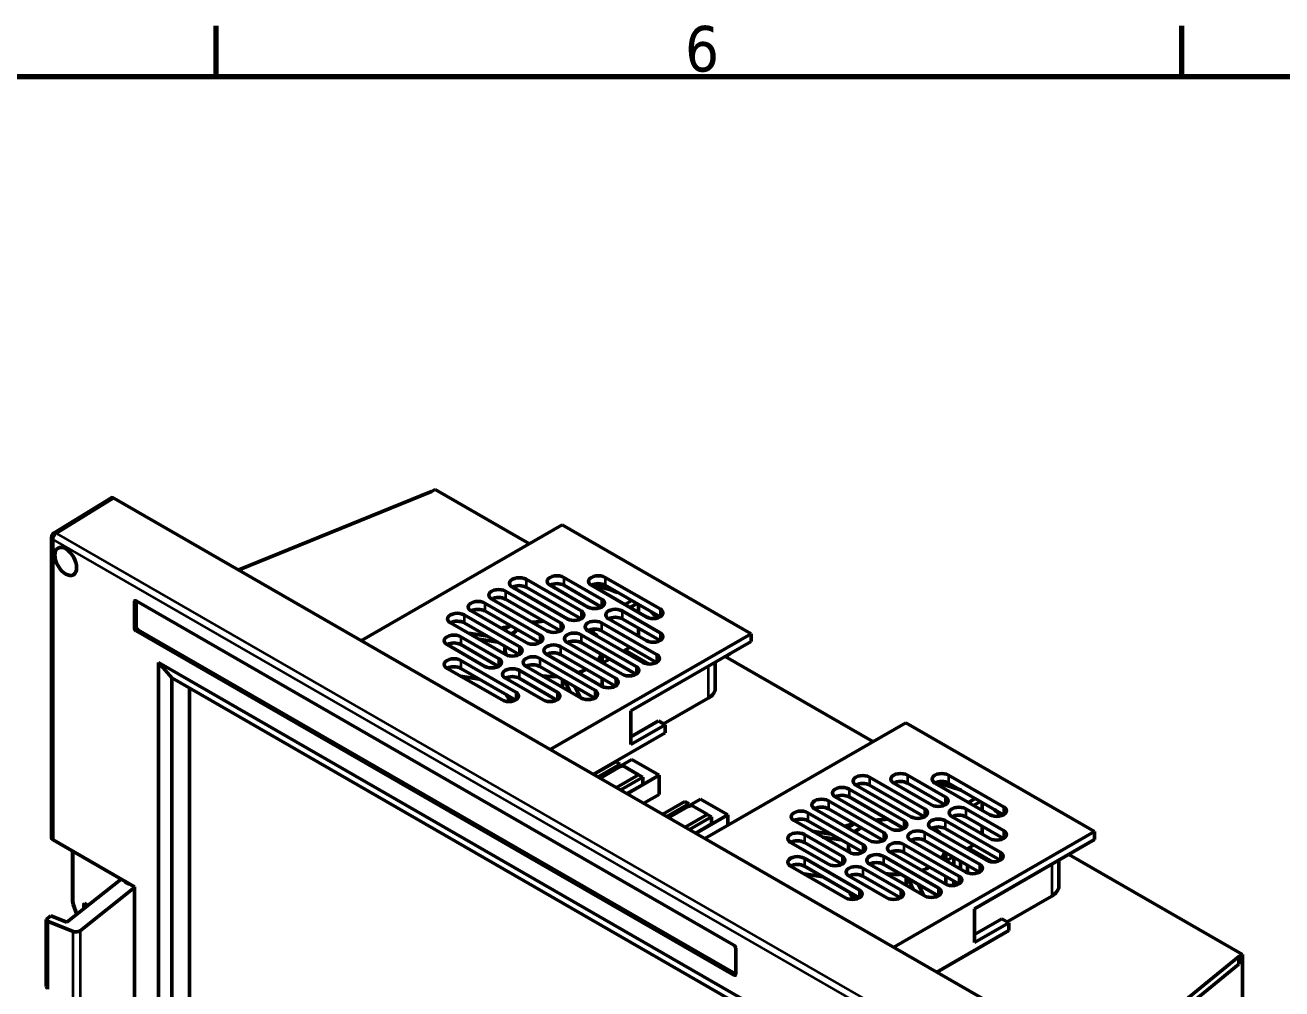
# Model space of a CAD drawing. Header units: millimetres. Extents: x 3233 to 5433, y 589 to 1940.
# Drawn here: x 4187.1 to 4445.8, y 1725.3 to 1923.6 of the extents above; entities that cross this region are included whole.
import ezdxf

# ---------------------------------------------------------------- set-up
doc = ezdxf.new("R2010")
doc.units = ezdxf.units.MM
doc.header["$LTSCALE"] = 1.8
for name, color, linetype, lineweight in [('경계(ISO)', 7, 'Continuous', 70), ('외형선(ISO)', 7, 'Continuous', 50), ('좁은 외형선(ISO)', 7, 'Continuous', 35)]:
    doc.layers.add(name, color=color, linetype=linetype, lineweight=lineweight)
doc.styles.add('주 텍스트 (ISO)', font='')
doc.styles.get('주 텍스트 (ISO)').set_extended_font_data('Tahoma')

# ---------------------------------------------------------------- blocks, each defined once
blk = doc.blocks.new('경계 Default Border')
at = {"layer": '경계(ISO)'}
for p, q in [((371.25, 410), (371.25, 413.9)), ((445.5, 410), (445.5, 413.9))]:
    blk.add_line(p, q, dxfattribs=at)
at = {"layer": '경계(ISO)', "flags": 128}
blk.add_lwpolyline([(10, 10), (10, 410), (584, 410), (584, 10), (10, 10)], dxfattribs=at)
at = {"layer": '경계(ISO)', "insert": (407.286, 410.326), "char_height": 3.5, "attachment_point": 7, "style": '주 텍스트 (ISO)'}
blk.add_mtext('6', dxfattribs=at)

msp = doc.modelspace()

# ---------------------------------------------------------------- linework, layer by layer
at = {"layer": '외형선(ISO)'}
for p, q in [((4204.83, 1826.328), (4193.002, 1819.032)), ((4408.984, 1709.012), (4205.337, 1826.285)), ((4270.745, 1827.634), (4231.062, 1811.471)), ((4270.745, 1827.634), (4271.452, 1828.041)), ((4290.863, 1816.863), (4271.452, 1828.041)), ((4297.615, 1820.751), (4256.281, 1796.948)), ((4336.506, 1798.355), (4297.615, 1820.751)), ((4192.527, 1818.181), (4192.527, 1756.315)), ((4290.19, 1809.553), (4301.504, 1803.038)), ((4302.918, 1803.852), (4295.14, 1808.332)), ((4297.968, 1809.96), (4305.747, 1805.481)), ((4297.968, 1808.325), (4305.741, 1803.849)), ((4314.939, 1801.816), (4303.625, 1808.332)), ((4306.454, 1809.96), (4317.767, 1803.445)), ((4317.762, 1801.813), (4306.454, 1808.325)), ((4285.948, 1807.11), (4297.261, 1800.595)), ((4298.676, 1801.409), (4287.362, 1807.924)), ((4290.19, 1807.918), (4301.498, 1801.406)), ((4209.562, 1799.587), (4209.562, 1804.901)), ((4209.934, 1805.117), (4332.97, 1734.265)), ((4209.934, 1805.094), (4209.934, 1799.78)), ((4290.19, 1796.523), (4278.877, 1803.038)), ((4281.705, 1804.667), (4293.019, 1798.152)), ((4281.705, 1803.032), (4293.013, 1796.52)), ((4294.433, 1798.966), (4283.119, 1805.481)), ((4285.948, 1805.475), (4297.256, 1798.963)), ((4309.989, 1803.038), (4317.767, 1798.559)), ((4311.935, 1805.169), (4310.526, 1804.358)), ((4311.587, 1803.747), (4312.996, 1804.558)), ((4313.34, 1804.36), (4313.34, 1802.737)), ((4285.948, 1794.08), (4274.634, 1800.595)), ((4277.462, 1802.224), (4288.776, 1795.709)), ((4277.462, 1800.589), (4288.771, 1794.077)), ((4305.747, 1800.595), (4317.06, 1794.08)), ((4314.939, 1796.93), (4307.161, 1801.409)), ((4307.344, 1801.304), (4308.026, 1801.696)), ((4309.989, 1801.403), (4317.762, 1796.927)), ((4332.97, 1728.09), (4209.934, 1798.942)), ((4210.287, 1799.167), (4333.324, 1728.315)), ((4282.233, 1797.841), (4278.384, 1798.435)), ((4285.628, 1799.15), (4287.037, 1799.961)), ((4288.128, 1798.954), (4287.048, 1798.332)), ((4295.172, 1774.553), (4336.506, 1798.355)), ((4301.504, 1798.152), (4312.818, 1791.637)), ((4314.232, 1792.451), (4302.918, 1798.966)), ((4303.429, 1799.049), (4303.783, 1799.253)), ((4305.747, 1798.96), (4317.055, 1792.448)), ((4313.34, 1799.474), (4313.34, 1797.851)), ((4336.506, 1798.355), (4336.506, 1796.72)), ((4281.705, 1791.637), (4273.927, 1796.116)), ((4276.755, 1797.745), (4284.533, 1793.265)), ((4276.755, 1796.109), (4284.528, 1791.633)), ((4280.506, 1797.214), (4284.354, 1796.62)), ((4285.847, 1795.293), (4285.847, 1794.138)), ((4297.261, 1795.709), (4308.575, 1789.193)), ((4309.989, 1790.008), (4298.676, 1796.523)), ((4301.504, 1796.517), (4312.812, 1790.005)), ((4311.609, 1795.584), (4310.2, 1794.773)), ((4311.757, 1782.468), (4336.506, 1796.72)), ((4276.755, 1792.858), (4288.069, 1786.343)), ((4293.019, 1793.265), (4304.332, 1786.75)), ((4305.747, 1787.565), (4294.433, 1794.08)), ((4297.261, 1794.073), (4308.57, 1787.561)), ((4305.847, 1794.016), (4305.847, 1792.393)), ((4307.366, 1793.141), (4305.958, 1792.329)), ((4315.434, 1792.12), (4310.514, 1794.953)), ((4361.574, 1776.143), (4331.174, 1793.65)), ((4331.202, 1793.657), (4331.194, 1793.662)), ((4332.263, 1794.268), (4331.202, 1793.657)), ((4331.202, 1793.657), (4331.202, 1793.666)), ((4332.271, 1794.282), (4332.263, 1794.268)), ((4368.679, 1703.665), (4214.53, 1792.434)), ((4217.275, 1789.262), (4214.53, 1792.434)), ((4214.53, 1792.434), (4214.53, 1657.13)), ((4285.241, 1784.714), (4273.927, 1791.229)), ((4276.755, 1791.223), (4288.063, 1784.711)), ((4288.776, 1790.822), (4296.554, 1786.343)), ((4301.504, 1785.121), (4290.19, 1791.637)), ((4293.019, 1791.63), (4304.327, 1785.118)), ((4329.131, 1787.118), (4329.131, 1792.474)), ((4217.275, 1789.262), (4367.306, 1702.865)), ((4217.275, 1658.72), (4217.275, 1789.262)), ((4280.566, 1789.029), (4276.717, 1789.623)), ((4293.726, 1784.714), (4285.948, 1789.193)), ((4288.776, 1789.187), (4296.549, 1784.711)), ((4297.704, 1788.932), (4297.704, 1787.31)), ((4298.15, 1788.675), (4299.181, 1786.459)), ((4301.303, 1785.237), (4300.271, 1787.454)), ((4305.847, 1789.129), (4305.847, 1787.511)), ((4220.894, 1660.804), (4220.894, 1787.179)), ((4327.667, 1785.082), (4318.48, 1779.792)), ((4311.757, 1782.468), (4311.757, 1775.519)), ((4311.757, 1777.148), (4317.414, 1780.406)), ((4318.828, 1779.591), (4317.414, 1780.406)), ((4368.326, 1780.032), (4326.991, 1756.229)), ((4407.216, 1757.636), (4368.326, 1780.032)), ((4304.045, 1769.443), (4318.828, 1777.956)), ((4318.828, 1779.591), (4311.757, 1775.519)), ((4318.828, 1777.956), (4318.828, 1779.591)), ((4308.695, 1771.985), (4304.163, 1769.375)), ((4309.579, 1771.476), (4308.695, 1771.985)), ((4311.948, 1772.468), (4309.579, 1771.104)), ((4311.948, 1772.468), (4317.605, 1769.211)), ((4309.579, 1771.476), (4305.046, 1768.866)), ((4309.402, 1770.925), (4305.436, 1768.641)), ((4310.174, 1771.132), (4309.402, 1770.925)), ((4309.579, 1771.476), (4309.579, 1770.973)), ((4313.298, 1769.334), (4310.174, 1771.132)), ((4313.249, 1769.273), (4313.298, 1769.334)), ((4313.298, 1769.301), (4313.298, 1769.334)), ((4313.327, 1769.318), (4308.794, 1766.708)), ((4314.211, 1768.809), (4309.678, 1766.199)), ((4314.211, 1767.337), (4310.956, 1765.463)), ((4317.605, 1769.211), (4311.026, 1765.422)), ((4314.211, 1768.809), (4313.327, 1769.318)), ((4314.211, 1767.337), (4314.211, 1768.809)), ((4317.605, 1765.286), (4317.605, 1769.211)), ((4369.386, 1760.69), (4358.073, 1767.205)), ((4360.901, 1768.834), (4372.215, 1762.318)), ((4360.901, 1767.199), (4372.209, 1760.687)), ((4373.629, 1763.133), (4365.851, 1767.612)), ((4368.679, 1769.241), (4376.457, 1764.762)), ((4368.679, 1767.606), (4376.452, 1763.13)), ((4385.65, 1761.097), (4374.336, 1767.612)), ((4377.164, 1769.241), (4388.478, 1762.726)), ((4388.473, 1761.094), (4377.164, 1767.606)), ((4317.605, 1765.286), (4314.434, 1763.46)), ((4326.09, 1764.324), (4323.721, 1762.96)), ((4326.09, 1764.324), (4331.747, 1761.067)), ((4365.144, 1758.247), (4353.83, 1764.762)), ((4356.658, 1766.39), (4367.972, 1759.875)), ((4356.658, 1764.755), (4367.967, 1758.243)), ((4382.646, 1764.449), (4381.237, 1763.638)), ((4322.837, 1763.841), (4318.305, 1761.231)), ((4323.721, 1763.332), (4319.189, 1760.722)), ((4323.544, 1762.781), (4319.579, 1760.497)), ((4323.721, 1763.332), (4322.837, 1763.841)), ((4324.316, 1762.988), (4323.544, 1762.781)), ((4323.721, 1763.332), (4323.721, 1762.829)), ((4327.44, 1761.19), (4324.316, 1762.988)), ((4360.901, 1755.803), (4349.587, 1762.318)), ((4352.416, 1763.947), (4363.729, 1757.432)), ((4352.416, 1762.312), (4363.724, 1755.8)), ((4380.7, 1762.318), (4388.478, 1757.839)), ((4382.298, 1763.027), (4383.706, 1763.838)), ((4384.05, 1763.64), (4384.05, 1762.018)), ((4327.469, 1761.174), (4322.936, 1758.564)), ((4328.353, 1760.665), (4323.82, 1758.055)), ((4328.353, 1759.194), (4325.098, 1757.319)), ((4331.747, 1761.067), (4325.169, 1757.278)), ((4327.391, 1761.129), (4327.44, 1761.19)), ((4327.44, 1761.157), (4327.44, 1761.19)), ((4328.353, 1760.665), (4327.469, 1761.174)), ((4328.353, 1759.194), (4328.353, 1760.665)), ((4331.747, 1758.967), (4331.747, 1761.067)), ((4356.658, 1753.36), (4345.345, 1759.875)), ((4348.173, 1761.504), (4359.487, 1754.989)), ((4348.173, 1759.869), (4359.481, 1753.357)), ((4356.339, 1758.43), (4357.748, 1759.242)), ((4376.457, 1759.875), (4387.771, 1753.36)), ((4385.65, 1756.211), (4377.871, 1760.69)), ((4378.055, 1760.584), (4378.737, 1760.977)), ((4380.7, 1760.683), (4388.473, 1756.207)), ((4347.466, 1757.025), (4355.244, 1752.546)), ((4352.944, 1757.122), (4349.095, 1757.716)), ((4351.216, 1756.494), (4355.065, 1755.9)), ((4358.838, 1758.235), (4357.759, 1757.613)), ((4365.882, 1733.833), (4407.216, 1757.636)), ((4372.215, 1757.432), (4383.528, 1750.917)), ((4384.943, 1751.731), (4373.629, 1758.247)), ((4374.139, 1758.329), (4374.494, 1758.533)), ((4376.457, 1758.24), (4387.766, 1751.728)), ((4384.05, 1758.754), (4384.05, 1757.132)), ((4407.216, 1757.636), (4407.216, 1756.001)), ((4192.819, 1755.912), (4209.605, 1746.245)), ((4352.416, 1750.917), (4344.637, 1755.396)), ((4347.466, 1755.39), (4355.239, 1750.914)), ((4356.558, 1754.574), (4356.558, 1753.418)), ((4367.972, 1754.989), (4379.286, 1748.474)), ((4380.7, 1749.288), (4369.386, 1755.803)), ((4372.215, 1755.797), (4383.523, 1749.285)), ((4382.32, 1754.864), (4380.911, 1754.053)), ((4381.053, 1754.135), (4381.053, 1753.971)), ((4386.145, 1751.401), (4381.225, 1754.234)), ((4382.468, 1741.749), (4407.216, 1756.001)), ((4196.842, 1743.411), (4196.842, 1753.595)), ((4347.466, 1752.139), (4358.78, 1745.623)), ((4363.729, 1752.546), (4375.043, 1746.031)), ((4376.457, 1746.845), (4365.144, 1753.36)), ((4367.972, 1753.354), (4379.28, 1746.842)), ((4376.558, 1753.296), (4376.558, 1751.674)), ((4378.077, 1752.421), (4376.668, 1751.61)), ((4378.225, 1750.713), (4378.225, 1752.336)), ((4379.639, 1751.521), (4379.639, 1749.899)), ((4399.842, 1746.398), (4399.842, 1751.754)), ((4437.622, 1732.35), (4401.884, 1752.93)), ((4401.913, 1752.937), (4401.905, 1752.942)), ((4402.974, 1753.548), (4401.913, 1752.937)), ((4401.913, 1752.937), (4401.913, 1752.947)), ((4402.982, 1753.562), (4402.974, 1753.548)), ((4355.951, 1743.995), (4344.637, 1750.51)), ((4351.276, 1748.309), (4347.428, 1748.903)), ((4347.466, 1750.504), (4358.774, 1743.992)), ((4359.487, 1750.103), (4367.265, 1745.623)), ((4372.215, 1744.402), (4360.901, 1750.917)), ((4363.729, 1750.911), (4375.038, 1744.399)), ((4381.053, 1750.707), (4381.053, 1749.126)), ((4206.853, 1747.83), (4195.656, 1738.956)), ((4198.382, 1737.197), (4209.605, 1746.092)), ((4209.605, 1746.245), (4209.605, 1687.325)), ((4364.436, 1743.995), (4356.658, 1748.474)), ((4359.487, 1748.468), (4367.259, 1743.992)), ((4368.414, 1748.213), (4368.414, 1746.59)), ((4368.861, 1747.956), (4369.892, 1745.739)), ((4372.013, 1744.518), (4370.982, 1746.734)), ((4376.558, 1748.41), (4376.558, 1746.791)), ((4378.225, 1746.526), (4378.225, 1747.45)), ((4398.378, 1744.362), (4389.191, 1739.072)), ((4196.981, 1742.635), (4197.695, 1740.572)), ((4199.181, 1742.561), (4199.181, 1741.749)), ((4199.327, 1742.885), (4200.072, 1742.456)), ((4199.476, 1741.983), (4199.327, 1742.069)), ((4199.327, 1742.069), (4199.443, 1741.957)), ((4199.327, 1742.069), (4199.327, 1741.865)), ((4382.468, 1734.8), (4382.468, 1741.749)), ((4192.4, 1740.293), (4191.441, 1739.534)), ((4191.441, 1725.732), (4191.441, 1739.534)), ((4191.441, 1739.534), (4191.846, 1739.364)), ((4191.846, 1739.364), (4191.659, 1739.217)), ((4196.999, 1737.064), (4191.659, 1739.217)), ((4191.659, 1739.217), (4191.659, 1725.21)), ((4195.656, 1738.956), (4192.4, 1740.293)), ((4197.683, 1740.562), (4197.683, 1740.608)), ((4382.468, 1736.428), (4388.125, 1739.686)), ((4389.539, 1738.872), (4382.468, 1734.8)), ((4389.539, 1738.872), (4388.125, 1739.686)), ((4389.539, 1737.237), (4389.539, 1738.872)), ((4389.539, 1737.237), (4374.755, 1728.723)), ((4333.342, 1733.62), (4333.342, 1728.306)), ((4408.847, 1709.091), (4436.915, 1731.943)), ((4436.915, 1731.943), (4437.622, 1732.35)), ((4436.915, 1731.943), (4436.915, 1730.308)), ((4437.622, 1583.965), (4437.622, 1732.35)), ((4409.645, 1708.106), (4436.915, 1730.308)), ((4191.659, 1725.297), (4191.441, 1725.732)), ((4191.441, 1725.732), (4191.659, 1725.64))]:
    msp.add_line(p, q, dxfattribs=at)
msp.add_arc((4193.527, 1818.181), 1, 121.66886, 180, dxfattribs=at)
for centre, major_axis, ratio, start_param, end_param in [((4205.338, 1825.467), (-0.499, 0.867), 0.5779171, 5.499872, 6.300667), ((4288.776, 1808.739), (-2, 0), 0.5758617, 3.9269908, 7.0685835), ((4288.776, 1807.104), (2, 0), 0.5758617, 0.7853982, 2.3523196), ((4296.554, 1809.146), (-2, 0), 0.5758617, 3.9269908, 7.0685835), ((4296.554, 1807.511), (2, 0), 0.5758617, 0.7853982, 2.3523196), ((4305.039, 1809.146), (-2, 0), 0.5758617, 3.9269908, 7.0685835), ((4305.039, 1807.511), (2, 0), 0.5758617, 0.7853982, 2.3523196), ((4295.847, 1795.293), (24, 0), 0.5758617, 0.9894804, 1.238232), ((4284.533, 1806.296), (-2, 0), 0.5758617, 3.9269908, 7.0685835), ((4284.533, 1804.661), (2, 0), 0.5758617, 0.7853982, 2.3523196), ((4209.934, 1804.687), (-0.263, 0.456), 0.5780931, 5.4997209, 7.0705172), ((4210.287, 1804.89), (0.25, -0.433), 0.5780931, 3.8726271, 3.9289245), ((4280.291, 1803.852), (-2, 0), 0.5758617, 3.9269908, 7.0685835), ((4280.291, 1802.217), (2, 0), 0.5758617, 0.7853982, 2.3523196), ((4300.09, 1802.224), (2, 0), 0.5758617, 3.9269908, 7.0685835), ((4304.332, 1804.667), (2, 0), 0.5758617, 3.9269908, 7.0685835), ((4308.575, 1802.224), (-2, 0), 0.5758617, 3.9269908, 7.0685835), ((4316.353, 1802.631), (2, 0), 0.5758617, 3.9269908, 7.0685835), ((4276.048, 1801.409), (-2, 0), 0.5758617, 3.9269908, 7.0685835), ((4276.048, 1799.774), (2, 0), 0.5758617, 0.7853982, 2.3523196), ((4295.847, 1787.118), (-24, 0), 0.5758617, 4.8194256, 4.8979377), ((4295.847, 1795.293), (-10, 0), 0.5758617, 4.9151909, 5.1391817), ((4295.847, 1799.781), (2, 0), 0.5758617, 3.9269908, 7.0685835), ((4304.332, 1799.781), (-2, 0), 0.5758617, 3.9269908, 7.0685835), ((4308.575, 1800.589), (2, 0), 0.5758617, 0.7853982, 2.3523196), ((4295.847, 1795.293), (24, 0), 0.5758617, 0.4730752, 0.5813159), ((4209.934, 1799.373), (0.263, -0.456), 0.5780931, 3.9289245, 5.4997209), ((4210.287, 1799.576), (0.25, -0.433), 0.5780931, 3.9289245, 5.4997209), ((4275.341, 1796.93), (-2, 0), 0.5758617, 3.9269908, 7.0685835), ((4295.847, 1787.118), (-24, 0), 0.5758617, 5.3497181, 5.3745898), ((4295.847, 1787.118), (-24, 0), 0.5758617, 5.0889652, 5.1778381), ((4295.847, 1795.293), (-10, 0), 0.5758617, 5.547614, 5.749467), ((4291.604, 1797.337), (2, 0), 0.5758617, 3.9269908, 7.0685835), ((4300.09, 1797.337), (-2, 0), 0.5758617, 3.9269908, 7.0685835), ((4304.332, 1798.145), (2, 0), 0.5758617, 0.7853982, 2.3523196), ((4295.847, 1795.293), (-10, 0), 0.5758617, 3.6125476, 3.8519203), ((4316.353, 1797.745), (2, 0), 0.5758617, 3.9269908, 7.0685835), ((4275.341, 1795.295), (2, 0), 0.5758617, 0.7853982, 2.3523196), ((4295.847, 1795.293), (-10, 0), 0.5758617, 6.2051167, 6.5098721), ((4287.362, 1794.894), (2, 0), 0.5758617, 3.9269908, 7.0685835), ((4295.847, 1794.894), (-2, 0), 0.5758617, 3.9269908, 7.0685835), ((4300.09, 1795.702), (2, 0), 0.5758617, 0.7853982, 2.3523196), ((4275.341, 1792.044), (-2, 0), 0.5758617, 3.9269908, 7.0685835), ((4283.119, 1792.451), (2, 0), 0.5758617, 3.9269908, 7.0685835), ((4291.604, 1792.451), (-2, 0), 0.5758617, 3.9269908, 7.0685835), ((4295.847, 1793.259), (2, 0), 0.5758617, 0.7853982, 2.3523196), ((4295.847, 1795.293), (10, 0), 0.5758617, 5.8563926, 6.0803834), ((4315.646, 1793.265), (2, 0), 0.5758617, 3.9269908, 7.0685835), ((4275.341, 1790.409), (2, 0), 0.5758617, 0.7853982, 2.3523196), ((4287.362, 1790.008), (-2, 0), 0.5758617, 3.9269908, 7.0685835), ((4291.604, 1790.816), (2, 0), 0.5758617, 0.7853982, 2.3523196), ((4295.847, 1795.293), (10, 0), 0.5758617, 5.2461073, 5.4479603), ((4311.403, 1790.822), (2, 0), 0.5758617, 3.9269908, 7.0685835), ((4287.362, 1788.373), (2, 0), 0.5758617, 0.7853982, 2.3523196), ((4295.847, 1795.293), (10, 0), 0.5758617, 4.4836381, 4.7904576), ((4307.161, 1788.379), (2, 0), 0.5758617, 3.9269908, 7.0685835), ((4286.655, 1785.529), (2, 0), 0.5758617, 3.9269908, 7.0685835), ((4295.847, 1787.118), (-10, 0), 0.5758617, 0.222911, 0.4919888), ((4295.14, 1785.529), (2, 0), 0.5758617, 3.9269908, 7.0685835), ((4302.918, 1785.936), (2, 0), 0.5758617, 3.9269908, 7.0685835), ((4324.131, 1787.118), (5, 0), 0.5758617, 5.4977871, 6.2831853), ((4367.265, 1768.426), (-2, 0), 0.5758617, 3.9269908, 7.0685835), ((4375.75, 1768.426), (-2, 0), 0.5758617, 3.9269908, 7.0685835), ((4355.244, 1765.576), (-2, 0), 0.5758617, 3.9269908, 7.0685835), ((4359.487, 1768.019), (-2, 0), 0.5758617, 3.9269908, 7.0685835), ((4359.487, 1766.384), (2, 0), 0.5758617, 0.7853982, 2.3523196), ((4367.265, 1766.791), (2, 0), 0.5758617, 0.7853982, 2.3523196), ((4375.75, 1766.791), (2, 0), 0.5758617, 0.7853982, 2.3523196), ((4366.558, 1754.574), (24, 0), 0.5758617, 0.9894804, 1.238232), ((4351.001, 1763.133), (-2, 0), 0.5758617, 3.9269908, 7.0685835), ((4355.244, 1763.941), (2, 0), 0.5758617, 0.7853982, 2.3523196), ((4375.043, 1763.947), (2, 0), 0.5758617, 3.9269908, 7.0685835), ((4346.759, 1760.69), (-2, 0), 0.5758617, 3.9269908, 7.0685835), ((4351.001, 1761.498), (2, 0), 0.5758617, 0.7853982, 2.3523196), ((4370.8, 1761.504), (2, 0), 0.5758617, 3.9269908, 7.0685835), ((4379.286, 1761.504), (-2, 0), 0.5758617, 3.9269908, 7.0685835), ((4387.064, 1761.911), (2, 0), 0.5758617, 3.9269908, 7.0685835), ((4366.558, 1754.574), (24, 0), 0.5758617, 0.4730752, 0.5813159), ((4346.759, 1759.055), (2, 0), 0.5758617, 0.7853982, 2.3523196), ((4366.558, 1746.398), (-24, 0), 0.5758617, 5.0889652, 5.1778381), ((4366.558, 1746.398), (-24, 0), 0.5758617, 4.8194256, 4.8979377), ((4366.558, 1754.574), (-10, 0), 0.5758617, 4.9151909, 5.1391817), ((4366.558, 1759.061), (2, 0), 0.5758617, 3.9269908, 7.0685835), ((4375.043, 1759.061), (-2, 0), 0.5758617, 3.9269908, 7.0685835), ((4379.286, 1759.869), (2, 0), 0.5758617, 0.7853982, 2.3523196), ((4346.052, 1756.211), (-2, 0), 0.5758617, 3.9269908, 7.0685835), ((4366.558, 1746.398), (-24, 0), 0.5758617, 5.3497181, 5.3745898), ((4366.558, 1754.574), (-10, 0), 0.5758617, 5.547614, 5.749467), ((4362.315, 1756.618), (2, 0), 0.5758617, 3.9269908, 7.0685835), ((4370.8, 1756.618), (-2, 0), 0.5758617, 3.9269908, 7.0685835), ((4375.043, 1757.426), (2, 0), 0.5758617, 0.7853982, 2.3523196), ((4366.558, 1754.574), (-10, 0), 0.5758617, 3.6125476, 3.8519203), ((4387.064, 1757.025), (2, 0), 0.5758617, 3.9269908, 7.0685835), ((4193.527, 1756.304), (-1, 0.015), 0.5656863, 0.0083947, 0.7937929), ((4346.052, 1754.575), (2, 0), 0.5758617, 0.7853982, 2.3523196), ((4366.558, 1754.574), (-10, 0), 0.5758617, 6.2051167, 6.5098721), ((4358.073, 1754.175), (2, 0), 0.5758617, 3.9269908, 7.0685835), ((4366.558, 1754.175), (-2, 0), 0.5758617, 3.9269908, 7.0685835), ((4370.8, 1754.983), (2, 0), 0.5758617, 0.7853982, 2.3523196), ((4346.052, 1751.324), (-2, 0), 0.5758617, 3.9269908, 7.0685835), ((4353.83, 1751.731), (2, 0), 0.5758617, 3.9269908, 7.0685835), ((4362.315, 1751.731), (-2, 0), 0.5758617, 3.9269908, 7.0685835), ((4362.315, 1750.096), (2, 0), 0.5758617, 0.7853982, 2.3523196), ((4366.558, 1752.539), (2, 0), 0.5758617, 0.7853982, 2.3523196), ((4366.558, 1754.574), (10, 0), 0.5758617, 5.8563926, 6.0803834), ((4386.357, 1752.546), (2, 0), 0.5758617, 3.9269908, 7.0685835), ((4346.052, 1749.689), (2, 0), 0.5758617, 0.7853982, 2.3523196), ((4358.073, 1749.288), (-2, 0), 0.5758617, 3.9269908, 7.0685835), ((4358.073, 1747.653), (2, 0), 0.5758617, 0.7853982, 2.3523196), ((4366.558, 1754.574), (10, 0), 0.5758617, 4.4836381, 4.7904576), ((4366.558, 1754.574), (10, 0), 0.5758617, 5.2461073, 5.4479603), ((4382.114, 1750.103), (2, 0), 0.5758617, 3.9269908, 7.0685835), ((4209.227, 1747.752), (-1.75, 0), 0.5758617, 0.3442764, 1.2265199), ((4209.227, 1747.834), (-1.75, 0), 0.5758617, 0.5075124, 1.0632839), ((4377.871, 1747.659), (2, 0), 0.5758617, 3.9269908, 7.0685835), ((4394.842, 1746.398), (5, 0), 0.5758617, 5.4977871, 6.2831853), ((4357.365, 1744.809), (2, 0), 0.5758617, 3.9269908, 7.0685835), ((4366.558, 1746.398), (-10, 0), 0.5758617, 0.222911, 0.4919888), ((4365.851, 1744.809), (2, 0), 0.5758617, 3.9269908, 7.0685835), ((4373.629, 1745.216), (2, 0), 0.5758617, 3.9269908, 7.0685835), ((4199.681, 1742.272), (0.354, -0.612), 0.5769785, 3.1406258, 4.7114221), ((4197.573, 1737.535), (1, 0), 0.5758617, 4.1015237, 5.6548668), ((4332.97, 1733.835), (-0.263, 0.456), 0.5780931, 3.9289245, 5.4997209), ((4332.97, 1728.52), (0.263, -0.456), 0.5780931, 5.4997209, 7.0705172), ((4333.324, 1728.724), (0.25, -0.433), 0.5780931, 5.4997209, 5.5521497)]:
    msp.add_ellipse(centre, major_axis=major_axis, ratio=ratio, start_param=start_param, end_param=end_param, dxfattribs=at)
msp.add_ellipse((4195.438, 1813.238), major_axis=(-1.584, 2.751), ratio=0.5780931, dxfattribs=at)
msp.add_open_spline([(4196.981, 1742.635), (4196.911, 1742.836), (4196.866, 1743.043), (4196.844, 1743.298), (4196.842, 1743.355), (4196.842, 1743.411)], degree=3, knots=[0, 0, 0, 0, 0.065464846, 0.065464846, 0.084514566, 0.084514566, 0.084514566, 0.084514566], dxfattribs=at)
at = {"layer": '좁은 외형선(ISO)'}
for p, q in [((4205.337, 1826.285), (4193.514, 1818.991)), ((4193.514, 1818.991), (4396.741, 1701.961)), ((4396.046, 1700.743), (4192.819, 1817.774)), ((4192.819, 1817.774), (4192.819, 1755.912)), ((4290.19, 1809.553), (4290.19, 1807.918)), ((4297.968, 1809.96), (4297.968, 1808.325)), ((4306.454, 1809.96), (4306.454, 1808.325)), ((4285.948, 1807.11), (4285.948, 1805.475)), ((4209.562, 1804.901), (4209.934, 1805.094)), ((4281.705, 1804.667), (4281.705, 1803.032)), ((4301.504, 1803.038), (4301.504, 1801.409)), ((4305.747, 1805.481), (4305.747, 1803.852)), ((4309.989, 1803.038), (4309.989, 1801.403)), ((4317.767, 1803.445), (4317.767, 1801.816)), ((4277.462, 1802.224), (4277.462, 1800.589)), ((4297.261, 1800.595), (4297.261, 1798.966)), ((4305.747, 1800.595), (4305.747, 1798.96)), ((4209.934, 1799.78), (4209.562, 1799.587)), ((4209.934, 1798.942), (4210.287, 1799.167)), ((4293.019, 1798.152), (4293.019, 1796.523)), ((4301.504, 1798.152), (4301.504, 1796.517)), ((4317.767, 1798.559), (4317.767, 1796.93)), ((4276.755, 1797.745), (4276.755, 1796.109)), ((4288.776, 1795.709), (4288.776, 1794.08)), ((4297.261, 1795.709), (4297.261, 1794.073)), ((4276.755, 1792.858), (4276.755, 1791.223)), ((4284.533, 1793.265), (4284.533, 1791.637)), ((4293.019, 1793.265), (4293.019, 1791.63)), ((4317.06, 1794.08), (4317.06, 1792.451)), ((4288.776, 1790.822), (4288.776, 1789.187)), ((4312.818, 1791.637), (4312.818, 1790.008)), ((4327.667, 1791.63), (4327.667, 1785.082)), ((4308.575, 1789.193), (4308.575, 1787.565)), ((4288.069, 1786.343), (4288.069, 1784.714)), ((4296.554, 1786.343), (4296.554, 1784.714)), ((4304.332, 1786.75), (4304.332, 1785.121)), ((4360.901, 1768.834), (4360.901, 1767.199)), ((4368.679, 1769.241), (4368.679, 1767.606)), ((4377.164, 1769.241), (4377.164, 1767.606)), ((4356.658, 1766.39), (4356.658, 1764.755)), ((4376.457, 1764.762), (4376.457, 1763.133)), ((4352.416, 1763.947), (4352.416, 1762.312)), ((4372.215, 1762.318), (4372.215, 1760.69)), ((4380.7, 1762.318), (4380.7, 1760.683)), ((4388.478, 1762.726), (4388.478, 1761.097)), ((4348.173, 1761.504), (4348.173, 1759.869)), ((4367.972, 1759.875), (4367.972, 1758.247)), ((4376.457, 1759.875), (4376.457, 1758.24)), ((4347.466, 1757.025), (4347.466, 1755.39)), ((4363.729, 1757.432), (4363.729, 1755.803)), ((4372.215, 1757.432), (4372.215, 1755.797)), ((4388.478, 1757.839), (4388.478, 1756.211)), ((4359.487, 1754.989), (4359.487, 1753.36)), ((4367.972, 1754.989), (4367.972, 1753.354)), ((4196.988, 1753.511), (4196.988, 1743.208)), ((4347.466, 1752.139), (4347.466, 1750.504)), ((4355.244, 1752.546), (4355.244, 1750.917)), ((4363.729, 1752.546), (4363.729, 1750.911)), ((4387.771, 1753.36), (4387.771, 1751.731)), ((4359.487, 1750.103), (4359.487, 1748.468)), ((4383.528, 1750.917), (4383.528, 1749.288)), ((4398.378, 1750.911), (4398.378, 1744.362)), ((4379.286, 1748.474), (4379.286, 1746.845)), ((4358.78, 1745.623), (4358.78, 1743.995)), ((4367.265, 1745.623), (4367.265, 1743.995)), ((4375.043, 1746.031), (4375.043, 1744.402)), ((4197.1, 1742.595), (4197.778, 1740.637)), ((4196.999, 1678.609), (4196.999, 1737.064)), ((4198.382, 1737.197), (4198.382, 1678.742)), ((4333.324, 1728.315), (4332.97, 1728.09))]:
    msp.add_line(p, q, dxfattribs=at)
for centre, major_axis, ratio, start_param, end_param in [((4193.527, 1818.181), (0.499, 0.867), 0.5780931, 0.8009177, 2.3542608), ((4193.527, 1818.181), (-0.525, 0.851), 0.577956, 5.4823903, 6.2831853), ((4193.527, 1818.181), (-1, 0), 0.5758617, 0, 0.7853982), ((4197.342, 1743.411), (-0.5, 0), 0.5758617, 0, 0.7853982), ((4197.453, 1742.799), (-0.472, -0.164), 0.2565353, 0, 0.6411393), ((4198.049, 1742.597), (-0.749, 1.3), 0.578135, 0.787224, 1.2507997)]:
    msp.add_ellipse(centre, major_axis=major_axis, ratio=ratio, start_param=start_param, end_param=end_param, dxfattribs=at)

# ---------------------------------------------------------------- block references
at = {"xscale": 2.676888, "yscale": 2.676888, "zscale": 2.676888}
msp.add_blockref('경계 Default Border', (3232.637, 815.505), dxfattribs=at)

doc.saveas('drawing.dxf')
